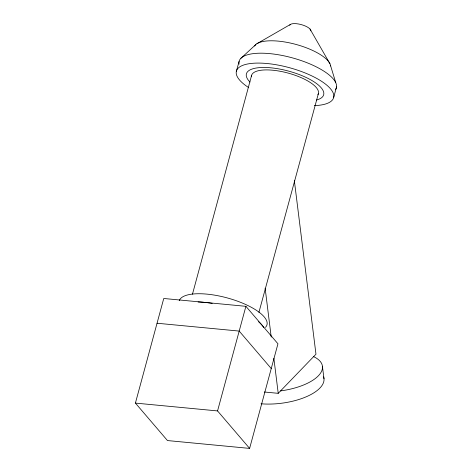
<?xml version="1.0" encoding="UTF-8"?>
<svg xmlns="http://www.w3.org/2000/svg" width="472" height="472" viewBox="0 0 472 472"><rect width="100%" height="100%" fill="white"/><g stroke="black" fill="none" stroke-linecap="round" stroke-linejoin="round"><path stroke-width="0.71" d="M336.548 86.895L333.686 97.397M135.411 403.094L163.755 298.481L245.9 306.322L277.955 343.793L249.611 448.4L167.471 440.559L135.411 403.094L217.557 410.929L249.611 448.4M192.458 294.215L251.617 75.319M217.557 410.929L245.9 306.322M258.921 312.375L318.37 93.645M236.342 71.355L239.097 61.472M264.296 392.002L278.226 393.329L315.969 354.201L294.322 180.44M255.771 44.61L240.909 58.298M256.939 43.707L290.457 24.408M157.046 323.237L239.192 331.078L271.247 368.549M310.01 29.028L329.934 63.744M335.757 82.694L330.465 65.272M322.488 366.832L323.993 378.815M265.128 288.168L271.223 337.096M273.86 358.277L278.226 393.329M323.58 376.857A45.483 19.293 -7.1 0 1 306.31 396.751A45.483 19.293 -7.1 0 1 261.057 403.796M313.308 356.472A45.483 19.293 -7.1 0 1 318.482 375.683A45.483 19.293 -7.1 0 1 280.563 390.91M179.295 300.652A45.483 15.535 15.2 0 1 231.746 299.23A45.483 15.535 15.2 0 1 265.459 327.379M251.44 76.411A34.615 11.824 15.2 0 1 288.351 73.148A34.615 11.824 15.2 0 1 317.927 94.624M289.725 25.293A10.915 3.729 15.2 0 1 300.971 24.526A10.915 3.729 15.2 0 1 310.824 30.827M254.644 46.02A39.495 13.487 15.2 0 1 295 44.167A39.495 13.487 15.2 0 1 330.583 65.98M248.697 87.603A50.386 17.258 15.3 0 1 253.464 63.242A50.386 17.258 15.3 0 1 323.178 82.394A50.386 17.258 15.3 0 1 314.322 105.628M239.08 64.151A50.386 17.258 15.3 0 1 291.253 57.56A50.386 17.258 15.3 0 1 335.456 89.71M250.001 82.045A40.026 13.67 15.2 0 1 262.774 67.472A40.026 13.67 15.2 0 1 312.653 80.954A40.026 13.67 15.2 0 1 316.517 100.023M198.087 302.003A45.483 15.535 15.2 0 1 212.235 303.372M258.573 321.786A45.483 15.535 15.2 0 1 263.801 327.704"/></g></svg>
